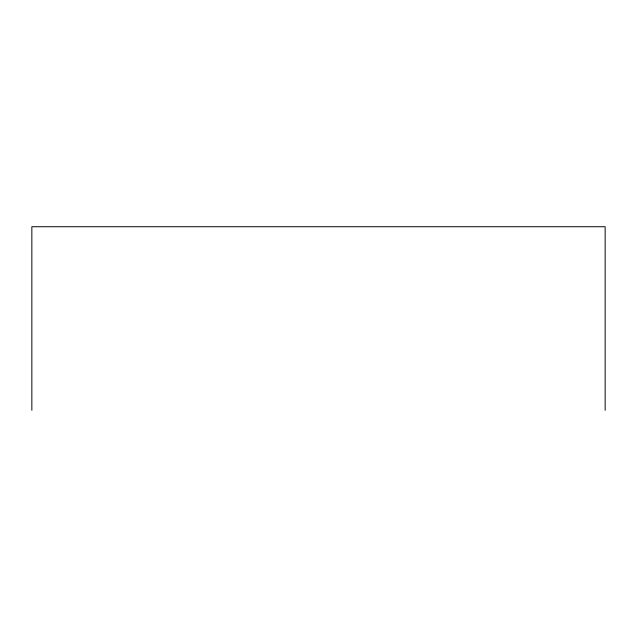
<?xml version="1.0" encoding="UTF-8"?>
<svg xmlns="http://www.w3.org/2000/svg" width="637" height="637" viewBox="0 0 637 637"><rect width="100%" height="100%" fill="white"/><g stroke="black" fill="none" stroke-linecap="round" stroke-linejoin="round"><path stroke-width="0.96" d="M605.15 410.276L605.15 226.724L31.85 226.724L31.85 410.276"/></g></svg>
